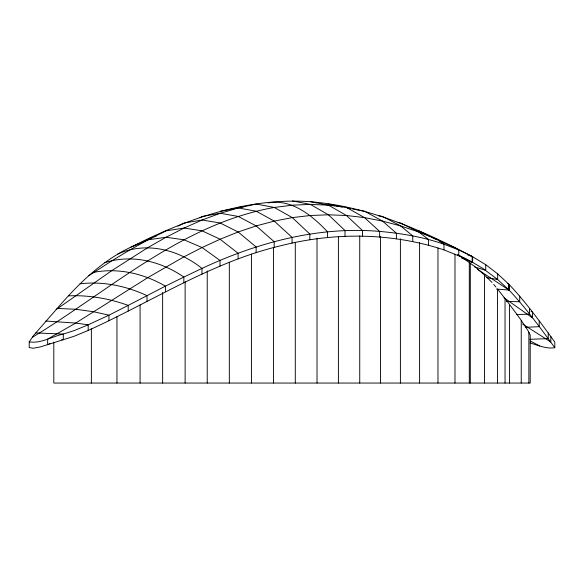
<?xml version="1.0" encoding="UTF-8"?>
<svg xmlns="http://www.w3.org/2000/svg" width="584" height="584" viewBox="0 0 584 584"><rect width="100%" height="100%" fill="white"/><g stroke="black" fill="none" stroke-linecap="round" stroke-linejoin="round"><path stroke-width="0.88" d="M554.8 347.728C540.456 327.96 525.95 308.016 509.19 290.204L497.539 279.422L482.807 268.377L472.646 262.384L463.178 257.646L443.971 249.886C391.908 232.688 334.887 232.118 281.882 245.477C212.459 261.647 152.395 301.424 88.184 330.464L73.84 336.369L40.493 346.889L33.208 348.254L29.2 347.553L29.2 341.888L33.573 335.464L57.188 308.432C78.49 283.758 102.382 260.106 132.451 246.411C187.34 218.54 248.083 197.297 310.484 201.728C368.168 206.334 421.524 229.987 472.164 256.456L485.727 264.691L497.539 273.757L509.19 284.539C525.95 302.351 540.456 322.295 554.8 342.063L554.8 347.728C546.347 349.123 538.046 345.239 530.038 342.947M56.195 309.542L111.924 270.538L148.029 247.506L166.075 237.243L184.128 228.03L202.181 220L220.234 213.277L238.279 207.941L256.332 204.072L274.312 207.459L292.365 205.174L310.418 204.407L328.471 205.174L346.516 207.459L364.504 217.613L379.636 231.41C401.449 233.33 423.232 237.002 443.971 244.214L458.783 249.981L472.164 256.456L472.164 262.121L457.922 254.828M88.863 275.663L111.997 260.712L130.042 249.828L148.095 239.82L166.148 230.833L184.128 228.03L202.108 230.833L220.095 239.236L238.075 253.237L238.075 258.902M146.657 240.221L152.271 237.586M32.463 337.245C110.471 290.044 181.668 223.898 274.312 207.459L292.299 217.613L309.827 234.038L309.827 239.703M236.79 208.342L238.352 207.459L243.769 206.773M49.961 343.509L47.654 344.743L47.654 339.078L75.686 323.076L147.891 277.582L183.989 256.799L202.042 247.543L220.095 239.236L238.141 231.987L256.193 225.92L274.246 221.102L292.299 217.613L310.345 215.503L328.398 214.795L346.451 215.503L364.504 217.613L382.549 221.102L400.602 225.92L418.655 231.987L436.708 239.236L443.971 244.214L443.971 249.886M199.903 217.671L202.246 216.438L220.234 213.277L238.214 216.438L256.193 225.92L274.181 241.725L274.181 247.39M177.945 226.125L184.201 223L202.181 220L220.161 223L238.141 231.987L256.128 246.974L256.128 252.638M130.772 247.171L148.095 239.82L166.075 237.243L184.062 239.82L202.042 247.543L220.022 260.42L220.022 266.085M132.451 246.411L140.978 243.002M153.906 236.929L156.373 235.943M117.771 254.084C145.839 241.199 178.711 249.58 201.976 268.421C257.135 242.594 318.324 226.088 379.636 231.41L379.636 237.075M104.777 262.69C131.655 253.901 161.075 261.267 183.836 277.064L201.976 268.421L201.976 274.086M92.308 272.633L93.944 272.297C118.574 267.64 143.941 273.692 165.418 286.123L183.836 277.064L183.836 282.736M268.392 202.882C291.825 198.669 312.484 215.861 327.544 231.826L327.544 237.491M220.299 211.226L238.279 207.941L256.267 211.226L274.246 221.102L292.066 237.381L292.066 243.046M525.374 327.31L539.207 326.682L539.207 321.017M506.35 301.49L519.716 301.724L519.716 296.059M80.059 283.802C102.981 281.087 126.202 285.926 146.993 295.665L165.418 286.123L165.418 291.788M516.307 314.601L529.564 314.112L529.564 308.447M529.936 339.304L548.23 338.618L548.23 332.953M68.547 295.847C88.834 294.964 109.128 298.526 128.203 305.388L146.993 295.665L146.993 301.329M57.188 308.432L75.752 309.264L93.732 311.768L108.945 315.192L128.203 305.388L128.203 311.053M35.836 332.938L63.298 334.07L73.84 330.705L87.271 325.215L108.945 315.192L108.945 320.857M45.829 321.025L75.686 323.076L88.184 324.799L88.184 330.464M61.678 339.64L63.298 339.735L63.298 334.07C52.071 336.435 40.946 343.772 29.2 341.888M496.393 289.043L509.058 290.073L509.058 284.408L507.474 283.386M486.435 277.524L497.663 279.524L497.663 273.859M416.925 230.556L418.721 230.833L429.714 236.301M397.974 222.548L400.675 223L418.655 231.987L428.525 239.469L428.525 245.134M378.337 215.678L382.622 216.438L400.602 225.92L412.757 235.907L412.757 241.572M347.443 208.094L350.867 208.722M352.583 209.036L364.569 211.226L382.549 221.102L396.405 233.198L396.405 238.863M310.484 201.728L328.471 205.174L346.451 215.503L362.474 230.512L362.474 236.177M292.438 200.947L310.418 204.407L328.398 214.795L345.013 230.541L345.013 236.213M328.536 204.072L342.29 207.021M474.588 266.91L485.727 270.356L485.727 264.691M467.55 254.748L472.646 256.719L472.646 262.384L461.615 258.121M440.044 241.221L454.754 247.543L458.783 249.981L458.783 255.646L457.44 254.836M431.284 237.082L436.774 239.82M530.345 341.041L539.682 345.94M459.915 256.077L461.324 256.887M477.391 269.275L509.19 290.204L508.978 284.401L508.978 290.065M522.658 324.098L550.836 342.012L550.836 336.347M462.776 257.873L475.15 266.771M531.104 311.243L532.44 312.184L532.44 317.849L503.992 297.76M475.814 267.363L484.479 275.02L484.479 383.053M485.114 275.633L492.049 282.422M493.706 284.401L495.911 287.036M498.094 289.686L509.569 304.476L509.569 383.053M510.095 305.191L520.592 319.433L528.235 330.975L530.214 335.07L530.214 383.053L53.801 383.053L53.801 342.107M528.863 332.296L528.863 383.053M521.242 320.441L521.242 383.053M505.036 298.475L505.036 383.053M497.561 289.014L497.561 383.053M470.31 263.034L470.31 383.053M469.302 262.296L469.302 383.053M454.98 254.164L454.98 383.053M437.978 248.032L437.978 383.053M419.597 242.572L419.597 383.053M400.405 238.798L400.405 383.053M380.454 236.615L380.454 383.053M359.737 235.841L359.737 383.053M338.406 236.513L338.406 383.053M317.024 238.206L317.024 383.053M295.292 242.367L295.292 383.053M273.524 247.485L273.524 383.053M251.427 254.018L251.427 383.053M229.329 262.187L229.329 383.053M207.232 270.925L207.232 383.053M185.128 281.787L185.128 383.053M162.637 292.474L162.637 383.053M140.08 304.906L140.08 383.053M116.961 316.725L116.961 383.053M91.374 328.317L91.374 383.053"/></g></svg>
